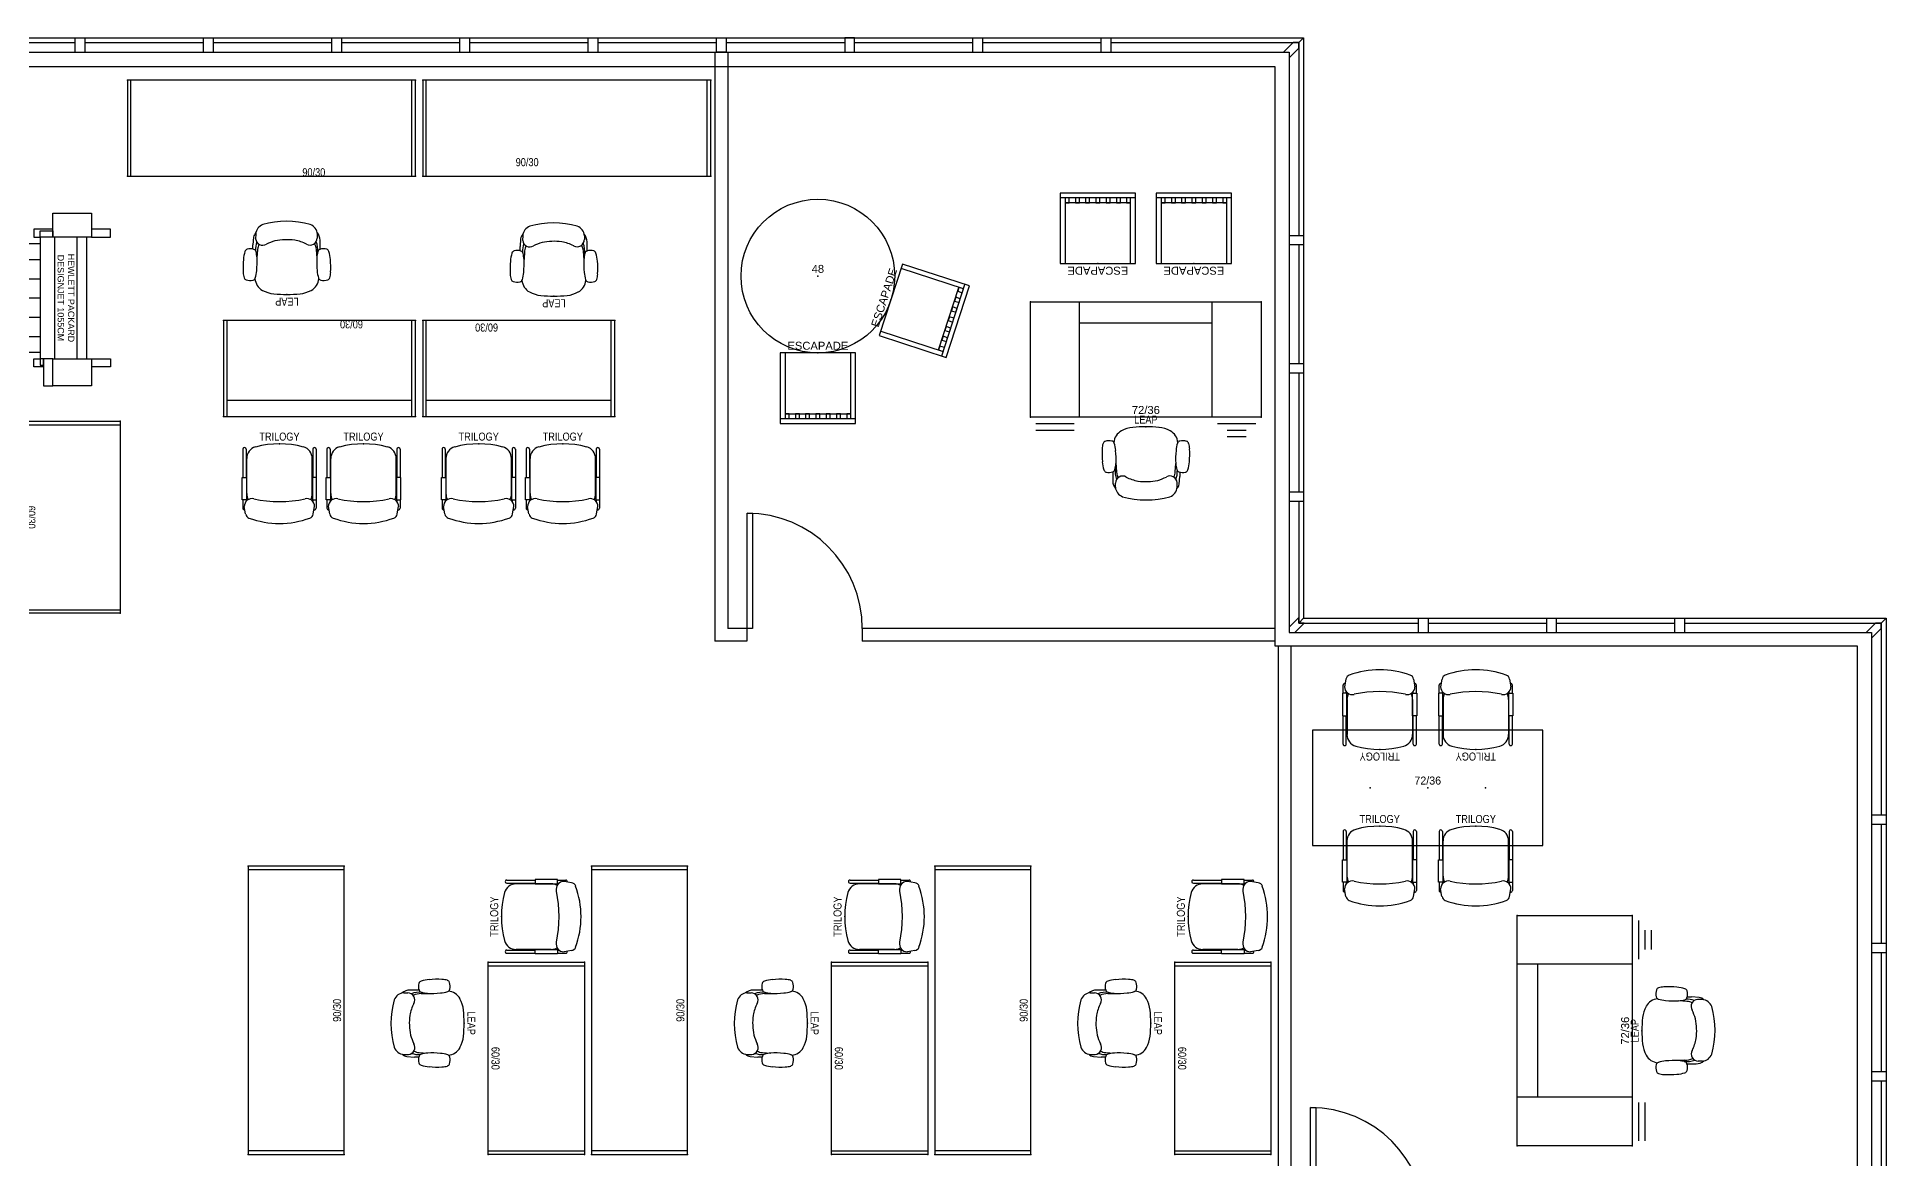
# Model space of a CAD drawing. Header units: inches. Extents: x 0 to 2565, y -97 to 1116.
# Drawn here: x 1809 to 2386, y 599 to 949 of the extents above; entities that cross this region are included whole.
import ezdxf
from ezdxf.enums import TextEntityAlignment as Align

# ---------------------------------------------------------------- set-up
doc = ezdxf.new("R2010")
doc.units = ezdxf.units.IN
doc.header["$MEASUREMENT"] = 0
for name, color, linetype in [('A-DOOR', 5, 'Continuous'), ('A-EQPM-MOVE', 5, 'Continuous'), ('A-EQPM-TEXT', 7, 'Continuous'), ('A-FURN', 1, 'Continuous'), ('A-FURN-P-FREE', 1, 'Continuous'), ('A-FURN-P-FREE-T', 7, 'Continuous'), ('A-FURN-P-SEAT', 1, 'Continuous'), ('A-FURN-P-SEAT-T', 7, 'Continuous'), ('A-GLAZ', 4, 'Continuous'), ('A-WALL-EXTR', 3, 'Continuous'), ('A-WALL-INTR', 3, 'Continuous')]:
    doc.layers.add(name, color=color, linetype=linetype)
doc.styles.add('HAND1', font='x-hand1f.shx', dxfattribs={"height": 4})
doc.styles.add('Notes', font='ARIALN.TTF')
doc.styles.get("Standard").update_dxf_attribs({"font": 'arial.ttf'})

# ---------------------------------------------------------------- blocks, each defined once
blk = doc.blocks.new('P_9283A')
at = {"layer": 'A-FURN-P-FREE'}
for p, q in [((0, 0), (0, -30)), ((90, 0), (0, 0)), ((1.125, -30), (1.125, 0)), ((88.875, -30), (88.875, 0)), ((90, -30), (90, 0)), ((0, -30), (90, -30))]:
    blk.add_line(p, q, dxfattribs=at)
for p in [(0, 0), (90, 0), (0, -30), (90, -30)]:
    blk.add_point(p, dxfattribs=at)
at = {"layer": 'A-FURN-P-FREE-T', "style": 'Notes', "flags": 1}
for tag in ['CAPPN', 'CAPMG', 'CAPMC', 'CAPQT', 'CAPDH', 'CAPGC']:
    blk.add_attdef(tag, (0, 0), '', height=0.001, dxfattribs=at)
at = {"layer": 'A-FURN-P-FREE-T', "style": 'Notes'}
blk.add_attdef('CAPTG', text='', height=2.5, dxfattribs=at).set_placement((45, -29), align=Align.CENTER)
blk = doc.blocks.new('P_9259A')
at = {"layer": 'A-FURN-P-FREE'}
for p, q in [((0, 0), (60, 0)), ((0, -30), (0, 0)), ((1.125, -30), (1.125, 0)), ((58.875, -30), (58.875, 0)), ((60, 0), (60, -30)), ((60, -30), (0, -30))]:
    blk.add_line(p, q, dxfattribs=at)
for p in [(0, 0), (60, 0), (0, -30), (60, -30)]:
    blk.add_point(p, dxfattribs=at)
at = {"layer": 'A-FURN-P-FREE-T', "style": 'Notes', "flags": 1}
for tag in ['CAPPN', 'CAPMG', 'CAPMC', 'CAPQT', 'CAPDH', 'CAPGC']:
    blk.add_attdef(tag, (0, 0), '', height=0.001, dxfattribs=at)
at = {"layer": 'A-FURN-P-FREE-T', "style": 'Notes'}
blk.add_attdef('CAPTG', text='', height=2.5, dxfattribs=at).set_placement((30, -29), align=Align.CENTER)
blk = doc.blocks.new('P_462LEAP9L')
at = {"layer": 'A-FURN-P-SEAT'}
for p, q in [((-9.21875, -13.4375), (-9.3125, -10.46875)), ((9.15625, -14.0625), (9.34375, -11.46875)), ((-10.34375, -14.09375), (-10.34375, -16.90625)), ((10.40625, -17.90625), (10.59375, -15.53125)), ((10.59375, -14.15625), (10.59375, -15.53125)), ((-9.5, -18.875), (-9.5, -17.59375)), ((9.75, -18.875), (9.78125, -17.40625))]:
    blk.add_line(p, q, dxfattribs=at)
for centre, radius, start, end in [((-6.15625, -7.34375), 7.54303, 163.34267626, 176.57131835), ((-12.40625, -5.46875), 1, 110.36924536, 163.34267626), ((-11.5, -7.9375), 3.60212, 75.38580874, 110.3701811), ((-10.84375, -5.40625), 1, 16.20033957, 75.38580874), ((-5.40625, -5.3125), 4.60309, 118.75166333, 175.08959077), ((-22.1875, -8.6875), 12.82375, 5.83463616, 16.20033957), ((-3.25, -9.21875), 9.05777, 95.41733289, 118.75175895), ((0, -43.46875), 43.46307, 84.58250819, 95.41755829), ((3.25, -9.21875), 9.05777, 61.24823923, 84.58267212), ((5.40625, -5.3125), 4.60309, 4.91041125, 61.24833485), ((22.1875, -8.6875), 12.82375, 163.7996569, 174.16537055), ((10.84375, -5.40625), 1, 104.61419627, 163.7996569), ((11.5, -7.9375), 3.60212, 69.62982391, 104.61419627), ((12.40625, -5.46875), 1, 16.65732704, 69.63075281), ((6.15625, -7.34375), 7.54303, 3.42868602, 16.65732704), ((12.28125, -8.46875), 25.98489, 176.57120906, 185.47033084), ((0.21875, -9.625), 13.88466, 185.47035816, 195.93930329), ((-24.4375, -9.9375), 15.1794, 347.01847052, 354.21563209), ((-37.0625, -10.21875), 27.76665, 357.45606508, 5.83460842), ((37.0625, -10.21875), 27.76665, 174.16539787, 182.54394995), ((24.4375, -9.9375), 15.1794, 185.78436927, 192.98151719), ((-0.21875, -9.625), 13.88466, 344.06069808, 354.52965687), ((-12.28125, -8.46875), 25.98489, 354.52965687, 3.42879168), ((-12.15625, -13.15625), 1, 195.93930329, 254.01743999), ((-11.46875, -10.6875), 3.57363, 254.01735803, 289.17264221), ((-6.71875, -16.9375), 3.62425, 179.61516483, 221.21343476), ((-10.625, -13.125), 1, 289.17215044, 347.01849784), ((-3.03125, -14), 6.60861, 172.57800727, 202.01037157), ((-7.25, -17.625), 2.22994, 60.32268713, 179.23734609), ((-4.40625, -13.59375), 4.81682, 178.03851128, 208.27290372), ((1.03125, -0.625), 16.70801, 244.47096655, 257.95397853), ((0, 1.0625), 18.17117, 262.26661462, 281.8116927), ((-1.65625, 1.15625), 18.68013, 286.74199645, 295.60381173), ((7.5625, -17.5625), 2.21245, 4.29278328, 121.46600782), ((3.84375, -13.5625), 5.35026, 336.32575473, 354.35638863), ((2.96875, -14.09375), 6.84958, 340.41810355, 3.21448339), ((10.625, -13.125), 1, 192.98151719, 250.82785093), ((11.46875, -10.6875), 3.57363, 250.82735915, 285.98264334), ((12.15625, -13.15625), 1, 285.98253406, 344.06069808), ((-6, -18.53125), 3.53954, 185.25203799, 248.41993604), ((0.125, 5.125), 27.96808, 254.63207505, 285.36792632), ((6.28125, -18.59375), 3.47662, 290.94032249, 355.38766523), ((7.84375, -17.46875), 2.60135, 315.24921163, 350.23830366)]:
    blk.add_arc(centre, radius, start, end, dxfattribs=at)
blk.add_point((0, 0), dxfattribs=at)
at = {"layer": 'A-FURN-P-SEAT-T', "style": 'Notes'}
blk.add_attdef('CAPTG', text='', height=2.5, dxfattribs=at).set_placement((0, 1), align=Align.CENTER)
at = {"layer": 'A-FURN-P-SEAT-T', "style": 'Notes', "flags": 1}
for tag in ['CAPPN', 'CAPMG', 'CAPMC', 'CAPQT', 'CAPDH', 'CAPGC']:
    blk.add_attdef(tag, (0, 0), '', height=0.001, dxfattribs=at)
blk = doc.blocks.new('P_421482N')
at = {"layer": 'A-FURN-P-SEAT'}
for p, q in [((-11.44, -1.66), (-11.44, -10.5)), ((-10.44, -1.66), (-10.44, -10.5)), ((-10.22, -15.56), (-10.22, -4.62)), ((10.22, -15.56), (10.22, -4.62)), ((10.44, -1.66), (10.44, -10.5)), ((11.44, -1.66), (11.44, -10.5)), ((-11.62, -17.53), (-11.62, -10.5)), ((-11.62, -10.5), (-10.28, -10.5)), ((-10.28, -10.5), (-10.28, -17.53)), ((10.28, -10.5), (10.28, -17.53)), ((11.62, -10.5), (10.28, -10.5)), ((11.62, -17.53), (11.62, -10.5)), ((-10.28, -16.56), (-10.12, -16.53)), ((10.28, -16.56), (10.12, -16.53)), ((-10.28, -17.53), (-11.62, -17.53)), ((-11.44, -17.53), (-11.44, -20.09)), ((-10.56, -21.91), (-10.97, -19.56)), ((-10.44, -17.53), (-10.44, -17.94)), ((10.28, -17.53), (11.62, -17.53)), ((10.44, -17.53), (10.44, -17.94)), ((10.56, -21.91), (10.97, -19.56)), ((11.44, -17.53), (11.44, -20.09))]:
    blk.add_line(p, q, dxfattribs=at)
for centre, radius, start, end in [((0, -28.62), 28.62, 74.81071, 105.18413), ((-10.94, -1.66), 0.498, 359.9928, 180.00719), ((-6.53, -4.56), 3.7, 105.18432, 180.7989), ((6.53, -4.56), 3.7, 359.2011, 74.81568), ((10.94, -1.66), 0.498, 359.9928, 180.00719), ((-8.53, -19.56), 2.46, 77.80758, 179.93267), ((-5.88, -15.56), 4.35, 179.99962, 206.00278), ((0, 19.84), 37.88, 257.80759, 282.19241), ((8.53, -19.56), 2.46, 0.06733, 102.19242), ((5.88, -15.56), 4.35, 333.99721, 0.00038), ((-10.94, -20.09), 0.5, 180.00001, 282.36398), ((-8.97, -21.72), 1.59, 187.74627, 249.92944), ((8.97, -21.72), 1.59, 290.07057, 352.25373), ((10.94, -20.09), 0.5, 257.63602, 0), ((0, 2.88), 27.75, 249.9202, 290.07048)]:
    blk.add_arc(centre, radius, start, end, dxfattribs=at)
blk.add_point((0, 0), dxfattribs=at)
at = {"layer": 'A-FURN-P-SEAT-T', "style": 'Notes'}
blk.add_attdef('CAPTG', text='', height=2.5, dxfattribs=at).set_placement((0, 1), align=Align.CENTER)
at = {"layer": 'A-FURN-P-SEAT-T', "style": 'Notes', "flags": 1}
for tag in ['CAPMC', 'CAPQT', 'CAPDH', 'CAPGC']:
    blk.add_attdef(tag, (0, 0), '', height=0.001, dxfattribs=at)
for tag, p in [('CAPMG', (0, -4.88)), ('CAPPN', (0, -2.65))]:
    blk.add_attdef(tag, text='', height=1.5, dxfattribs=at).set_placement(p, align=Align.CENTER)
blk = doc.blocks.new('P_9259AR')
at = {"layer": 'A-FURN-P-FREE'}
for p, q in [((60, 0), (0, 0)), ((0, 0), (0, -30)), ((1.125, 0), (1.125, -30)), ((58.875, 0), (58.875, -30)), ((60, -30), (60, 0)), ((1.125, -5), (58.875, -5)), ((0, -30), (60, -30))]:
    blk.add_line(p, q, dxfattribs=at)
for p in [(0, 0), (60, 0), (0, -30), (60, -30)]:
    blk.add_point(p, dxfattribs=at)
at = {"layer": 'A-FURN-P-FREE-T', "style": 'Notes', "flags": 1}
for tag in ['CAPPN', 'CAPMG', 'CAPMC', 'CAPQT', 'CAPDH', 'CAPGC']:
    blk.add_attdef(tag, (0, 0), '', height=0.001, dxfattribs=at)
at = {"layer": 'A-FURN-P-FREE-T', "style": 'Notes'}
blk.add_attdef('CAPTG', text='', height=2.5, dxfattribs=at).set_placement((30, -29), align=Align.CENTER)
blk = doc.blocks.new('P_GCD7236')
at = {"layer": 'A-FURN-P-FREE'}
for p, q in [((0, -36), (0, 0)), ((0, 0), (72, 0)), ((15.25, -36), (15.25, 0)), ((56.75, -36), (56.75, 0)), ((72, 0), (72, -36)), ((15.25, -6.5), (56.75, -6.5)), ((72, -36), (0, -36)), ((1.625, -38), (13.625, -38)), ((1.625, -40), (13.625, -40)), ((58.375, -38), (70.375, -38)), ((61.375, -40), (67.375, -40)), ((61.375, -42), (67.375, -42))]:
    blk.add_line(p, q, dxfattribs=at)
for p in [(0, 0), (72, 0), (0, -36), (72, -36)]:
    blk.add_point(p, dxfattribs=at)
at = {"layer": 'A-FURN-P-FREE-T', "flags": 1}
for tag in ['CAPPN', 'CAPMG', 'CAPMC', 'CAPQT', 'CAPDH', 'CAPGC']:
    blk.add_attdef(tag, (0, 0), '', height=0.001, dxfattribs=at)
at = {"layer": 'A-FURN-P-FREE-T'}
blk.add_attdef('CAPTG', text='', height=2.5, dxfattribs=at).set_placement((36, -35), align=Align.CENTER)
blk = doc.blocks.new('P_GCTR4848')
at = {"layer": 'A-FURN-P-FREE'}
blk.add_circle((0, 0), 24, dxfattribs=at)
blk.add_point((0, 0), dxfattribs=at)
at = {"layer": 'A-FURN-P-FREE-T'}
blk.add_attdef('CAPTG', text='', height=2.5, dxfattribs=at).set_placement((0, 1), align=Align.CENTER)
at = {"layer": 'A-FURN-P-FREE-T', "flags": 1}
for tag in ['CAPPN', 'CAPMG', 'CAPMC', 'CAPQT', 'CAPDH', 'CAPGC']:
    blk.add_attdef(tag, (0, 0), '', height=0.001, dxfattribs=at)
blk = doc.blocks.new('P_G23')
at = {"layer": 'A-FURN-P-SEAT'}
for p, q in [((11.75, 0), (-11.75, 0)), ((-11.75, 0), (-11.75, -22)), ((-10.25, 0), (-10.25, -20.5)), ((10.25, -20.5), (10.25, 0)), ((11.75, -22), (11.75, 0)), ((-11.75, -20.5), (11.75, -20.5)), ((-11.75, -22), (11.75, -22)), ((-10.25, -19), (10.25, -19)), ((-9, -19), (-10.25, -19)), ((-10.25, -19), (-10.25, -20.5)), ((-10.25, -20.5), (-9, -20.5)), ((-9, -20.5), (-9, -19)), ((-5.78125, -19), (-7.03125, -19)), ((-7.03125, -19), (-7.03125, -20.5)), ((-7.03125, -20.5), (-5.78125, -20.5)), ((-5.78125, -20.5), (-5.78125, -19)), ((-2.59375, -19), (-3.84375, -19)), ((-3.84375, -19), (-3.84375, -20.5)), ((-3.84375, -20.5), (-2.59375, -20.5)), ((-2.59375, -20.5), (-2.59375, -19)), ((0.625, -19), (-0.625, -19)), ((-0.625, -19), (-0.625, -20.5)), ((-0.625, -20.5), (0.625, -20.5)), ((0.625, -20.5), (0.625, -19)), ((3.84375, -19), (2.59375, -19)), ((2.59375, -19), (2.59375, -20.5)), ((2.59375, -20.5), (3.84375, -20.5)), ((3.84375, -20.5), (3.84375, -19)), ((7.03125, -19), (5.78125, -19)), ((5.78125, -19), (5.78125, -20.5)), ((5.78125, -20.5), (7.03125, -20.5)), ((7.03125, -20.5), (7.03125, -19)), ((10.25, -19), (9, -19)), ((9, -19), (9, -20.5)), ((9, -20.5), (10.25, -20.5)), ((10.25, -20.5), (10.25, -19))]:
    blk.add_line(p, q, dxfattribs=at)
blk.add_point((0, 0), dxfattribs=at)
at = {"layer": 'A-FURN-P-SEAT-T'}
blk.add_attdef('CAPTG', text='', height=2.5, dxfattribs=at).set_placement((0, 1), align=Align.CENTER)
at = {"layer": 'A-FURN-P-SEAT-T', "flags": 1}
for tag in ['CAPPN', 'CAPMG', 'CAPMC', 'CAPQT', 'CAPDH', 'CAPGC']:
    blk.add_attdef(tag, (0, 0), '', height=0.001, dxfattribs=at)
blk = doc.blocks.new('P_GCTN7236')
at = {"layer": 'A-FURN-P-FREE'}
for p, q in [((-36, 18), (-36, -18)), ((36, 18), (-36, 18)), ((36, -18), (36, 18)), ((-36, -18), (36, -18))]:
    blk.add_line(p, q, dxfattribs=at)
for p in [(-18, 0), (0, 0), (18, 0)]:
    blk.add_point(p, dxfattribs=at)
at = {"layer": 'A-FURN-P-FREE-T', "style": 'HAND1'}
blk.add_attdef('CAPTG', text='', height=2.5, dxfattribs=at).set_placement((0, 1), align=Align.CENTER)
at = {"layer": 'A-FURN-P-FREE-T', "style": 'HAND1', "flags": 1}
for tag, p in [('CAPPN', (0, 0)), ('CAPMG', (0, 0, 3.14)), ('CAPMC', (0, 0)), ('CAPQT', (0, 0)), ('CAPDH', (0, 0)), ('CAPGC', (0, 0))]:
    blk.add_attdef(tag, p, '', height=0.001, dxfattribs=at)
blk = doc.blocks.new('hp1055cm')
at = {"layer": 'A-EQPM-MOVE'}
for p, q in [((7.5, -1.5), (45.5, -1.5)), ((7.5, -4.5), (45.5, -4.5)), ((7.5, -11.5), (45.5, -11.5)), ((7.5, -16), (45.5, -16)), ((14.5, -21), (14.5, -16)), ((20.5, -21), (20.5, -16)), ((26.5, -21), (26.5, -16)), ((32.5, -21), (32.5, -16)), ((38.5, -21), (38.5, -16))]:
    blk.add_line(p, q, dxfattribs=at)
for points in [[(7.5, 0), (7.5, 6), (5, 6), (5, 0)], [(45.5, 0), (45.5, 6), (48, 6), (48, 0)], [(5, -12), (5, -18), (7.5, -18)], [(7.5, -18), (7.5, -16)], [(48, -15), (48, -18), (45.5, -18)], [(45.5, -18), (45.5, -16)]]:
    blk.add_lwpolyline(points, dxfattribs=at)
for points in [[(0, -12), (0, 0), (7.5, 0), (7.5, -12)], [(45.5, -12), (45.5, 0), (54, 0), (54, -12)], [(7.5, -12), (7.5, -16), (5.5, -16), (5.5, -12)], [(9.5, -21), (9.5, -16), (43.5, -16), (43.5, -21)], [(45.5, -12), (45.5, -15), (54, -15), (54, -12)], [(45.5, -15), (45.5, -16), (47.5, -16), (47.5, -15)]]:
    blk.add_lwpolyline(points, close=True, dxfattribs=at)
at = {"layer": 'A-EQPM-TEXT'}
for s, p in [('HEWLETT PACKARD', (26.5, -6.32)), ('DESIGNJET 1055CM', (26.5, -9.56))]:
    blk.add_text(s, height=2, dxfattribs=at).set_placement(p, align=Align.MIDDLE)
blk = doc.blocks.new('corner')
at = {"layer": 'A-GLAZ'}
blk.add_lwpolyline([(0, 1.75), (0, 0), (-1.75, 0), (-4.75, 3), (-3, 3), (-3, 4.75)], close=True, dxfattribs=at)

msp = doc.modelspace()

# ---------------------------------------------------------------- linework, layer by layer
at = {"layer": 'A-DOOR'}
for p, q in [((2030.69, 764), (2030.69, 800)), ((2030.69, 800), (2032.44, 800)), ((2032.44, 800), (2032.44, 764)), ((2032.44, 764), (2030.69, 764)), ((2206.67, 578.38), (2206.67, 614.38)), ((2206.67, 614.38), (2208.42, 614.38)), ((2208.42, 614.38), (2208.42, 578.38))]:
    msp.add_line(p, q, dxfattribs=at)
for centre in [(2030.69, 764), (2206.67, 578.38)]:
    msp.add_arc(centre, 36, 0, 90, dxfattribs=at)
at = {"layer": 'A-GLAZ'}
for p, q in [((1823.83, 948.5), (1823.83, 944)), ((1863.9, 948.5), (1863.9, 944)), ((1903.96, 948.5), (1903.96, 944)), ((1944.02, 948.5), (1944.02, 944)), ((1984.08, 948.5), (1984.08, 944)), ((2104.27, 948.5), (2104.27, 944)), ((2144.33, 948.5), (2144.33, 944)), ((2203.03, 947), (2204.53, 948.5)), ((1783.77, 947), (1820.83, 947)), ((1823.83, 947), (1860.9, 947)), ((1863.9, 947), (1900.96, 947)), ((1903.96, 947), (1941.02, 947)), ((1944.02, 947), (1981.08, 947)), ((1984.08, 947), (2021.15, 947)), ((2024.15, 947), (2061.21, 947)), ((2064.21, 947), (2101.27, 947)), ((2104.27, 947), (2141.33, 947)), ((2144.33, 947), (2203.03, 947)), ((2200.03, 944), (2200.03, 762.72)), ((2203.03, 947), (2203.03, 886.8)), ((2204.53, 883.8), (2200.03, 883.8)), ((2203.03, 883.8), (2203.03, 846.74)), ((2204.53, 843.74), (2200.03, 843.74)), ((2203.03, 843.74), (2203.03, 806.68)), ((2204.53, 803.68), (2200.03, 803.68)), ((2203.03, 803.68), (2203.03, 765.72)), ((2200.03, 762.72), (2382, 762.72)), ((2204.53, 767.22), (2203.03, 765.72)), ((2203.03, 765.72), (2240.44, 765.72)), ((2243.44, 767.22), (2243.44, 762.72)), ((2243.44, 765.72), (2280.5, 765.72)), ((2283.5, 767.22), (2283.5, 762.72)), ((2283.5, 765.72), (2320.56, 765.72)), ((2323.56, 767.22), (2323.56, 762.72)), ((2323.56, 765.72), (2385, 765.72)), ((2382, 762.72), (2382, 582.87)), ((2385, 765.72), (2386.5, 767.22)), ((2385, 765.72), (2385, 705.77)), ((2386.5, 702.77), (2382, 702.77)), ((2385, 702.77), (2385, 665.7)), ((2386.5, 662.7), (2382, 662.7)), ((2385, 662.7), (2385, 625.64)), ((2386.5, 622.64), (2382, 622.64)), ((2385, 622.64), (2385, 585.87))]:
    msp.add_line(p, q, dxfattribs=at)
for points in [[(1484.87, 948.75), (1481.87, 945.75), (1481.87, 944), (2200.03, 944)], [(1820.83, 944), (1820.83, 948.5)], [(1860.9, 944), (1860.9, 948.5)], [(1900.96, 944), (1900.96, 948.5)], [(1941.02, 944), (1941.02, 948.5)], [(1981.08, 944), (1981.08, 948.5)], [(2101.27, 944), (2101.27, 948.5)], [(2141.33, 944), (2141.33, 948.5)], [(2200.03, 886.8), (2204.53, 886.8)], [(2200.03, 846.74), (2204.53, 846.74)], [(2200.03, 806.68), (2204.53, 806.68)], [(2240.44, 762.72), (2240.44, 767.22)], [(2280.5, 762.72), (2280.5, 767.22)], [(2320.56, 762.72), (2320.56, 767.22)], [(2382, 705.77), (2386.5, 705.77)], [(2382, 665.7), (2386.5, 665.7)], [(2382, 625.64), (2386.5, 625.64)]]:
    msp.add_lwpolyline(points, dxfattribs=at)
for points in [[(2024.15, 944), (2021.15, 944), (2021.15, 948.5), (2024.15, 948.5)], [(2061.21, 944), (2064.21, 944), (2064.21, 948.5), (2061.21, 948.5)]]:
    msp.add_lwpolyline(points, close=True, dxfattribs=at)
at = {"layer": 'A-WALL-EXTR'}
for p, q in [((1486.38, 948.5), (2204.53, 948.5)), ((2204.53, 948.5), (2204.53, 767.22)), ((1477.38, 939.5), (2195.53, 939.5)), ((2195.53, 939.5), (2195.53, 758.59)), ((2204.53, 767.22), (2386.5, 767.22)), ((2386.5, 767.22), (2386.5, 587.38)), ((2195.53, 758.59), (2377.5, 758.59)), ((2377.5, 758.59), (2377.5, 578.38))]:
    msp.add_line(p, q, dxfattribs=at)
at = {"layer": 'A-WALL-INTR'}
for p, q in [((2020.65, 944), (2020.65, 760)), ((2021.15, 944), (2024.15, 944)), ((2024.65, 944), (2024.65, 764)), ((2030.65, 764), (2024.65, 764)), ((2030.65, 764), (2030.65, 760)), ((2195.53, 764), (2066.65, 764)), ((2066.65, 764), (2066.65, 760)), ((2030.65, 760), (2020.65, 760)), ((2195.53, 760), (2066.65, 760)), ((2196.62, 758.59), (2196.62, 574.38)), ((2200.62, 758.59), (2200.62, 578.38))]:
    msp.add_line(p, q, dxfattribs=at)

# ---------------------------------------------------------------- block references
at = {"layer": 'A-EQPM-TEXT', "rotation": 270}
msp.add_blockref('hp1055cm', (1825.87, 893.75), dxfattribs=at)
at = {"layer": 'A-FURN'}
ref = msp.add_blockref('P_9283A', (1837.12, 935.25), dxfattribs=at)
ref.add_attrib('CAPTG', '90/30', dxfattribs={"layer": 'A-FURN-P-FREE-T', "height": 2.5, "style": 'Notes'}).set_placement((1895.35, 905.25), align=Align.CENTER)
ref = msp.add_blockref('P_9283A', (1929.37, 935.25), dxfattribs=at)
ref.add_attrib('CAPTG', '90/30', dxfattribs={"layer": 'A-FURN-P-FREE-T', "height": 2.5, "style": 'Notes'}).set_placement((1962, 908.4), align=Align.CENTER)
for name, p, values in [('P_GCTR4848', (2052.82, 874.07), {'CAPTG': '48'}), ('P_GCD7236', (2119.28, 866), {'CAPTG': '72/36'}), ('P_G23', (2052.82, 850.07), {'CAPTG': 'ESCAPADE'}), ('P_462LEAP9L', (2155.28, 827), {'CAPTG': 'LEAP'}), ('P_421482N', (1884.62, 821.69), {'CAPTG': 'TRILOGY'}), ('P_421482N', (1910.88, 821.69), {'CAPTG': 'TRILOGY'}), ('P_421482N', (1946.87, 821.69), {'CAPTG': 'TRILOGY'}), ('P_421482N', (1973.13, 821.69), {'CAPTG': 'TRILOGY'}), ('P_GCTN7236', (2243.34, 714.26), {'CAPTG': '72/36'}), ('P_421482N', (2228.34, 702.26), {'CAPTG': 'TRILOGY'}), ('P_421482N', (2258.34, 702.26), {'CAPTG': 'TRILOGY'})]:
    msp.add_blockref(name, p, dxfattribs=at).add_auto_attribs(values)
for name, p, rotation, values in [('P_G23', (2140.28, 878), 180, {'CAPTG': 'ESCAPADE'}), ('P_G23', (2170.28, 878), 180, {'CAPTG': 'ESCAPADE'}), ('P_462LEAP9L', (1886.95, 868.34), 180, {'CAPTG': 'LEAP'}), ('P_462LEAP9L', (1970.37, 867.83), 180, {'CAPTG': 'LEAP'}), ('P_G23', (2075.65, 866.65), 71.99999999999999, {'CAPTG': 'ESCAPADE'}), ('P_9259A', (1834.87, 828.75), 270, {'CAPTG': '60/30'}), ('P_421482N', (2228.34, 726.26), 180, {'CAPTG': 'TRILOGY'}), ('P_421482N', (2258.34, 726.26), 180, {'CAPTG': 'TRILOGY'}), ('P_9283A', (1874.87, 599.75), 90, {'CAPTG': '90/30'}), ('P_9283A', (1982.12, 599.75), 90, {'CAPTG': '90/30'}), ('P_9283A', (2089.37, 599.75), 90, {'CAPTG': '90/30'}), ('P_421482N', (1953.96, 674.01), 90, {'CAPTG': 'TRILOGY'}), ('P_421482N', (2061.21, 674.01), 90, {'CAPTG': 'TRILOGY'}), ('P_421482N', (2168.46, 674.01), 90, {'CAPTG': 'TRILOGY'}), ('P_GCD7236', (2271.25, 602.38), 90, {'CAPTG': '72/36'}), ('P_9259A', (1979.87, 659.75), 270, {'CAPTG': '60/30'}), ('P_9259A', (2087.12, 659.75), 270, {'CAPTG': '60/30'}), ('P_9259A', (2194.37, 659.75), 270, {'CAPTG': '60/30'}), ('P_462LEAP9L', (1942.3, 640.74), 270, {'CAPTG': 'LEAP'}), ('P_462LEAP9L', (2049.55, 640.74), 270, {'CAPTG': 'LEAP'}), ('P_462LEAP9L', (2156.8, 640.74), 270, {'CAPTG': 'LEAP'}), ('P_462LEAP9L', (2310.25, 638.38), 90, {'CAPTG': 'LEAP'})]:
    msp.add_blockref(name, p, dxfattribs=dict(at, rotation=rotation)).add_auto_attribs(values)
ref = msp.add_blockref('P_9259AR', (1927.12, 830.25), dxfattribs=dict(at, rotation=180))
ref.add_attrib('CAPTG', '60/30', dxfattribs={"layer": 'A-FURN-P-FREE-T', "height": 2.5, "rotation": 180, "style": 'Notes'}).set_placement((1907.12, 860.25), align=Align.CENTER)
ref = msp.add_blockref('P_9259AR', (1989.37, 830.25), dxfattribs=dict(at, rotation=180))
ref.add_attrib('CAPTG', '60/30', dxfattribs={"layer": 'A-FURN-P-FREE-T', "height": 2.5, "rotation": 180, "style": 'Notes'}).set_placement((1949.33, 859.25), align=Align.CENTER)
at = {"layer": 'A-GLAZ', "xscale": -1, "rotation": 180}
for p in [(2203.03, 947), (2385, 765.72)]:
    msp.add_blockref('corner', p, dxfattribs=at)
at = {"layer": 'A-GLAZ', "xscale": -1}
msp.add_blockref('corner', (2200.03, 762.72), dxfattribs=at)

doc.saveas('drawing.dxf')
